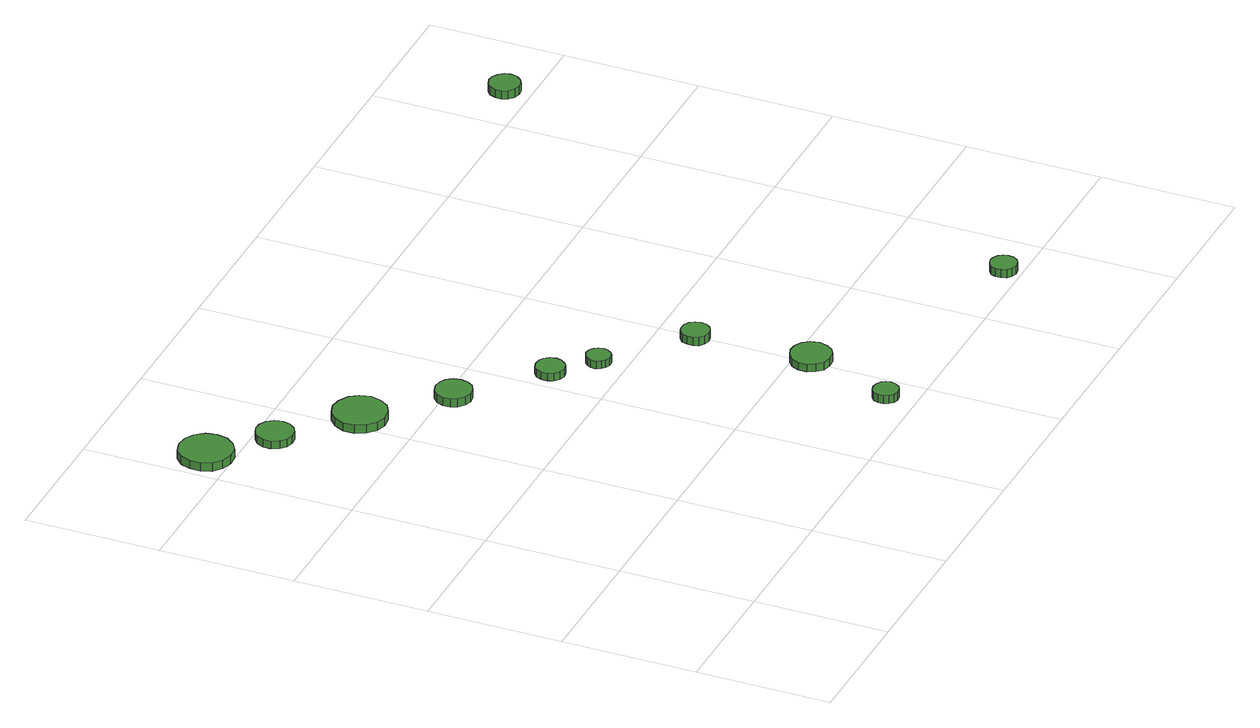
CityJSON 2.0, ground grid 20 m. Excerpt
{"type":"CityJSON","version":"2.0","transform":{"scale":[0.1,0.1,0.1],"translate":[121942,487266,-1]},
"CityObjects":{
"tree1":{"type":"SolitaryVegetationObject","attributes":{"function":"something"},"geometry":[{"type":"MultiSurface","lod":"1","boundaries":[[[0,1,2,3,4,5,6,7,8,9,10,11,12,13,14]],[[15,16,17,18,19,20,21,22,23,24,25,26,27,28,29]],[[0,29,28,1]],[[1,28,27,2]],[[2,27,26,3]],[[3,26,25,4]],[[4,25,24,5]],[[5,24,23,6]],[[6,23,22,7]],[[7,22,21,8]],[[8,21,20,9]],[[9,20,19,10]],[[10,19,18,11]],[[11,18,17,12]],[[12,17,16,13]],[[13,16,15,14]],[[14,15,29,0]]]}]},
"tree2":{"type":"SolitaryVegetationObject","attributes":{"function":"something"},"geometry":[{"type":"MultiSurface","lod":"1","boundaries":[[[30,31,32,33,34,35,36,37,38,39,40,41,42,43,44]],[[45,46,47,48,49,50,51,52,53,54,55,56,57,58,59]],[[30,59,58,31]],[[31,58,57,32]],[[32,57,56,33]],[[33,56,55,34]],[[34,55,54,35]],[[35,54,53,36]],[[36,53,52,37]],[[37,52,51,38]],[[38,51,50,39]],[[39,50,49,40]],[[40,49,48,41]],[[41,48,47,42]],[[42,47,46,43]],[[43,46,45,44]],[[44,45,59,30]]]}]},
"tree3":{"type":"SolitaryVegetationObject","attributes":{"function":"something"},"geometry":[{"type":"MultiSurface","lod":"1","boundaries":[[[60,61,62,63,64,65,66,67,68,69,70,71,72,73,74]],[[75,76,77,78,79,80,81,82,83,84,85,86,87,88,89]],[[60,89,88,61]],[[61,88,87,62]],[[62,87,86,63]],[[63,86,85,64]],[[64,85,84,65]],[[65,84,83,66]],[[66,83,82,67]],[[67,82,81,68]],[[68,81,80,69]],[[69,80,79,70]],[[70,79,78,71]],[[71,78,77,72]],[[72,77,76,73]],[[73,76,75,74]],[[74,75,89,60]]]}]},
"tree4":{"type":"SolitaryVegetationObject","attributes":{"function":"something"},"geometry":[{"type":"MultiSurface","lod":"1","boundaries":[[[90,91,92,93,94,95,96,97,98,99,100,101,102,103,104]],[[105,106,107,108,109,110,111,112,113,114,115,116,117,118,119]],[[90,119,118,91]],[[91,118,117,92]],[[92,117,116,93]],[[93,116,115,94]],[[94,115,114,95]],[[95,114,113,96]],[[96,113,112,97]],[[97,112,111,98]],[[98,111,110,99]],[[99,110,109,100]],[[100,109,108,101]],[[101,108,107,102]],[[102,107,106,103]],[[103,106,105,104]],[[104,105,119,90]]]}]},
"tree5":{"type":"SolitaryVegetationObject","attributes":{"function":"something"},"geometry":[{"type":"MultiSurface","lod":"1","boundaries":[[[120,121,122,123,124,125,126,127,128,129,130,131,132,133,134]],[[135,136,137,138,139,140,141,142,143,144,145,146,147,148,149]],[[120,149,148,121]],[[121,148,147,122]],[[122,147,146,123]],[[123,146,145,124]],[[124,145,144,125]],[[125,144,143,126]],[[126,143,142,127]],[[127,142,141,128]],[[128,141,140,129]],[[129,140,139,130]],[[130,139,138,131]],[[131,138,137,132]],[[132,137,136,133]],[[133,136,135,134]],[[134,135,149,120]]]}]},
"tree6":{"type":"SolitaryVegetationObject","attributes":{"function":"something"},"geometry":[{"type":"MultiSurface","lod":"1","boundaries":[[[150,151,152,153,154,155,156,157,158,159,160,161,162,163,164]],[[165,166,167,168,169,170,171,172,173,174,175,176,177,178,179]],[[150,179,178,151]],[[151,178,177,152]],[[152,177,176,153]],[[153,176,175,154]],[[154,175,174,155]],[[155,174,173,156]],[[156,173,172,157]],[[157,172,171,158]],[[158,171,170,159]],[[159,170,169,160]],[[160,169,168,161]],[[161,168,167,162]],[[162,167,166,163]],[[163,166,165,164]],[[164,165,179,150]]]}]},
"tree7":{"type":"SolitaryVegetationObject","attributes":{"function":"something"},"geometry":[{"type":"MultiSurface","lod":"1","boundaries":[[[180,181,182,183,184,185,186,187,188,189,190,191,192,193,194]],[[195,196,197,198,199,200,201,202,203,204,205,206,207,208,209]],[[180,209,208,181]],[[181,208,207,182]],[[182,207,206,183]],[[183,206,205,184]],[[184,205,204,185]],[[185,204,203,186]],[[186,203,202,187]],[[187,202,201,188]],[[188,201,200,189]],[[189,200,199,190]],[[190,199,198,191]],[[191,198,197,192]],[[192,197,196,193]],[[193,196,195,194]],[[194,195,209,180]]]}]},
"tree8":{"type":"SolitaryVegetationObject","attributes":{"function":"something"},"geometry":[{"type":"MultiSurface","lod":"1","boundaries":[[[210,211,212,213,214,215,216,217,218,219,220,221,222,223,224]],[[225,226,227,228,229,230,231,232,233,234,235,236,237,238,239]],[[210,239,238,211]],[[211,238,237,212]],[[212,237,236,213]],[[213,236,235,214]],[[214,235,234,215]],[[215,234,233,216]],[[216,233,232,217]],[[217,232,231,218]],[[218,231,230,219]],[[219,230,229,220]],[[220,229,228,221]],[[221,228,227,222]],[[222,227,226,223]],[[223,226,225,224]],[[224,225,239,210]]]}]},
"tree9":{"type":"SolitaryVegetationObject","attributes":{"function":"something"},"geometry":[{"type":"MultiSurface","lod":"1","boundaries":[[[240,241,242,243,244,245,246,247,248,249,250,251,252,253,254]],[[255,256,257,258,259,260,261,262,263,264,265,266,267,268,269]],[[240,269,268,241]],[[241,268,267,242]],[[242,267,266,243]],[[243,266,265,244]],[[244,265,264,245]],[[245,264,263,246]],[[246,263,262,247]],[[247,262,261,248]],[[248,261,260,249]],[[249,260,259,250]],[[250,259,258,251]],[[251,258,257,252]],[[252,257,256,253]],[[253,256,255,254]],[[254,255,269,240]]]}]},
"tree10":{"type":"SolitaryVegetationObject","attributes":{"function":"something"},"geometry":[{"type":"MultiSurface","lod":"1","boundaries":[[[270,271,272,273,274,275,276,277,278,279,280,281,282,283,284]],[[285,286,287,288,289,290,291,292,293,294,295,296,297,298,299]],[[270,299,298,271]],[[271,298,297,272]],[[272,297,296,273]],[[273,296,295,274]],[[274,295,294,275]],[[275,294,293,276]],[[276,293,292,277]],[[277,292,291,278]],[[278,291,290,279]],[[279,290,289,280]],[[280,289,288,281]],[[281,288,287,282]],[[282,287,286,283]],[[283,286,285,284]],[[284,285,299,270]]]}]},
"tree11":{"type":"SolitaryVegetationObject","attributes":{"function":"something"},"geometry":[{"type":"MultiSurface","lod":"1","boundaries":[[[300,301,302,303,304,305,306,307,308,309,310,311,312,313,314]],[[315,316,317,318,319,320,321,322,323,324,325,326,327,328,329]],[[300,329,328,301]],[[301,328,327,302]],[[302,327,326,303]],[[303,326,325,304]],[[304,325,324,305]],[[305,324,323,306]],[[306,323,322,307]],[[307,322,321,308]],[[308,321,320,309]],[[309,320,319,310]],[[310,319,318,311]],[[311,318,317,312]],[[312,317,316,313]],[[313,316,315,314]],[[314,315,329,300]]]}]}
},
"vertices":[
[79,834,28],[76,850,28],[66,863,28],[52,871,28],[36,873,28],[20,868,28],[8,857,28],[2,842,28],[2,826,28],[8,811,28],[20,800,28],[36,795,28],[52,796,28],[66,805,28],[76,818,28],[76,818,15],[66,805,15],[52,796,15],[36,795,15],[20,800,15],[8,811,15],[2,826,15],[2,842,15],[8,857,15],[20,868,15],[36,873,15],[52,871,15],[66,863,15],[76,850,15],[79,834,15],
[149,766,26],[147,778,26],[140,787,26],[130,793,26],[119,794,26],[108,790,26],[100,783,26],[95,772,26],[95,761,26],[100,750,26],[108,743,26],[119,739,26],[130,740,26],[140,746,26],[147,755,26],[147,755,14],[140,746,14],[130,740,14],[119,739,14],[108,743,14],[100,750,14],[95,761,14],[95,772,14],[100,783,14],[108,790,14],[119,794,14],[130,793,14],[140,787,14],[147,778,14],[149,766,14],
[255,680,27],[251,696,27],[242,709,27],[227,717,27],[211,719,27],[196,714,27],[184,703,27],[177,688,27],[177,672,27],[184,657,27],[196,646,27],[211,641,27],[227,643,27],[242,651,27],[251,664,27],[251,664,14],[242,651,14],[227,643,14],[211,641,14],[196,646,14],[184,657,14],[177,672,14],[177,688,14],[184,703,14],[196,714,14],[211,719,14],[227,717,14],[242,709,14],[251,696,14],[255,680,14],
[345,585,26],[343,596,26],[337,605,26],[327,610,26],[316,611,26],[306,608,26],[297,600,26],[293,590,26],[293,579,26],[297,569,26],[306,562,26],[316,558,26],[327,560,26],[337,565,26],[343,574,26],[343,574,13],[337,565,13],[327,560,13],[316,558,13],[306,562,13],[297,569,13],[293,579,13],[293,590,13],[297,600,13],[306,608,13],[316,611,13],[327,610,13],[337,605,13],[343,596,13],[345,585,13],
[577,44,23],[575,51,23],[571,57,23],[564,61,23],[556,62,23],[549,60,23],[543,55,23],[540,47,23],[540,40,23],[543,33,23],[549,27,23],[556,25,23],[564,26,23],[571,30,23],[575,36,23],[575,36,10],[571,30,10],[564,26,10],[556,25,10],[549,27,10],[543,33,10],[540,40,10],[540,47,10],[543,55,10],[549,60,10],[556,62,10],[564,61,10],[571,57,10],[575,51,10],[577,44,10],
[448,487,26],[446,496,26],[441,503,26],[434,507,26],[425,508,26],[417,506,26],[410,500,26],[407,492,26],[407,483,26],[410,475,26],[417,469,26],[425,466,26],[434,467,26],[441,472,26],[446,479,26],[446,479,14],[441,472,14],[434,467,14],[425,466,14],[417,469,14],[410,475,14],[407,483,14],[407,492,14],[410,500,14],[417,506,14],[425,508,14],[434,507,14],[441,503,14],[446,496,14],[448,487,14],
[497,438,26],[495,445,26],[491,451,26],[485,455,26],[477,456,26],[470,453,26],[465,448,26],[462,442,26],[462,434,26],[465,428,26],[470,423,26],[477,420,26],[485,421,26],[491,425,26],[495,431,26],[495,431,14],[491,425,14],[485,421,14],[477,420,14],[470,423,14],[465,428,14],[462,434,14],[462,442,14],[465,448,14],[470,453,14],[477,456,14],[485,455,14],[491,451,14],[495,445,14],[497,438,14],
[628,172,26],[625,185,26],[618,195,26],[607,201,26],[595,202,26],[583,198,26],[574,190,26],[569,179,26],[569,166,26],[574,155,26],[583,146,26],[595,143,26],[607,144,26],[618,150,26],[625,160,26],[625,160,14],[618,150,14],[607,144,14],[595,143,14],[583,146,14],[574,155,14],[569,166,14],[569,179,14],[574,190,14],[583,198,14],[595,202,14],[607,201,14],[618,195,14],[625,185,14],[628,172,14],
[609,341,28],[607,349,28],[602,356,28],[595,360,28],[586,361,28],[578,359,28],[571,353,28],[568,345,28],[568,336,28],[571,328,28],[578,322,28],[586,320,28],[595,321,28],[602,325,28],[607,332,28],[607,332,15],[602,325,15],[595,321,15],[586,320,15],[578,322,15],[571,328,15],[568,336,15],[568,345,15],[571,353,15],[578,359,15],[586,361,15],[595,360,15],[602,356,15],[607,349,15],[609,341,15],
[945,27,21],[944,35,21],[939,41,21],[932,45,21],[924,46,21],[916,43,21],[910,38,21],[907,31,21],[907,23,21],[910,15,21],[916,10,21],[924,7,21],[932,8,21],[939,12,21],[944,19,21],[944,19,8],[939,12,8],[932,8,8],[924,7,8],[916,10,8],[910,15,8],[907,23,8],[907,31,8],[910,38,8],[916,43,8],[924,46,8],[932,45,8],[939,41,8],[944,35,8],[945,27,8],
[1098,835,28],[1096,844,28],[1090,851,28],[1082,856,28],[1073,857,28],[1064,854,28],[1057,848,28],[1053,839,28],[1053,830,28],[1057,821,28],[1064,815,28],[1073,812,28],[1082,813,28],[1090,818,28],[1096,825,28],[1096,825,15],[1090,818,15],[1082,813,15],[1073,812,15],[1064,815,15],[1057,821,15],[1053,830,15],[1053,839,15],[1057,848,15],[1064,854,15],[1073,857,15],[1082,856,15],[1090,851,15],[1096,844,15],[1098,835,15]
]}
